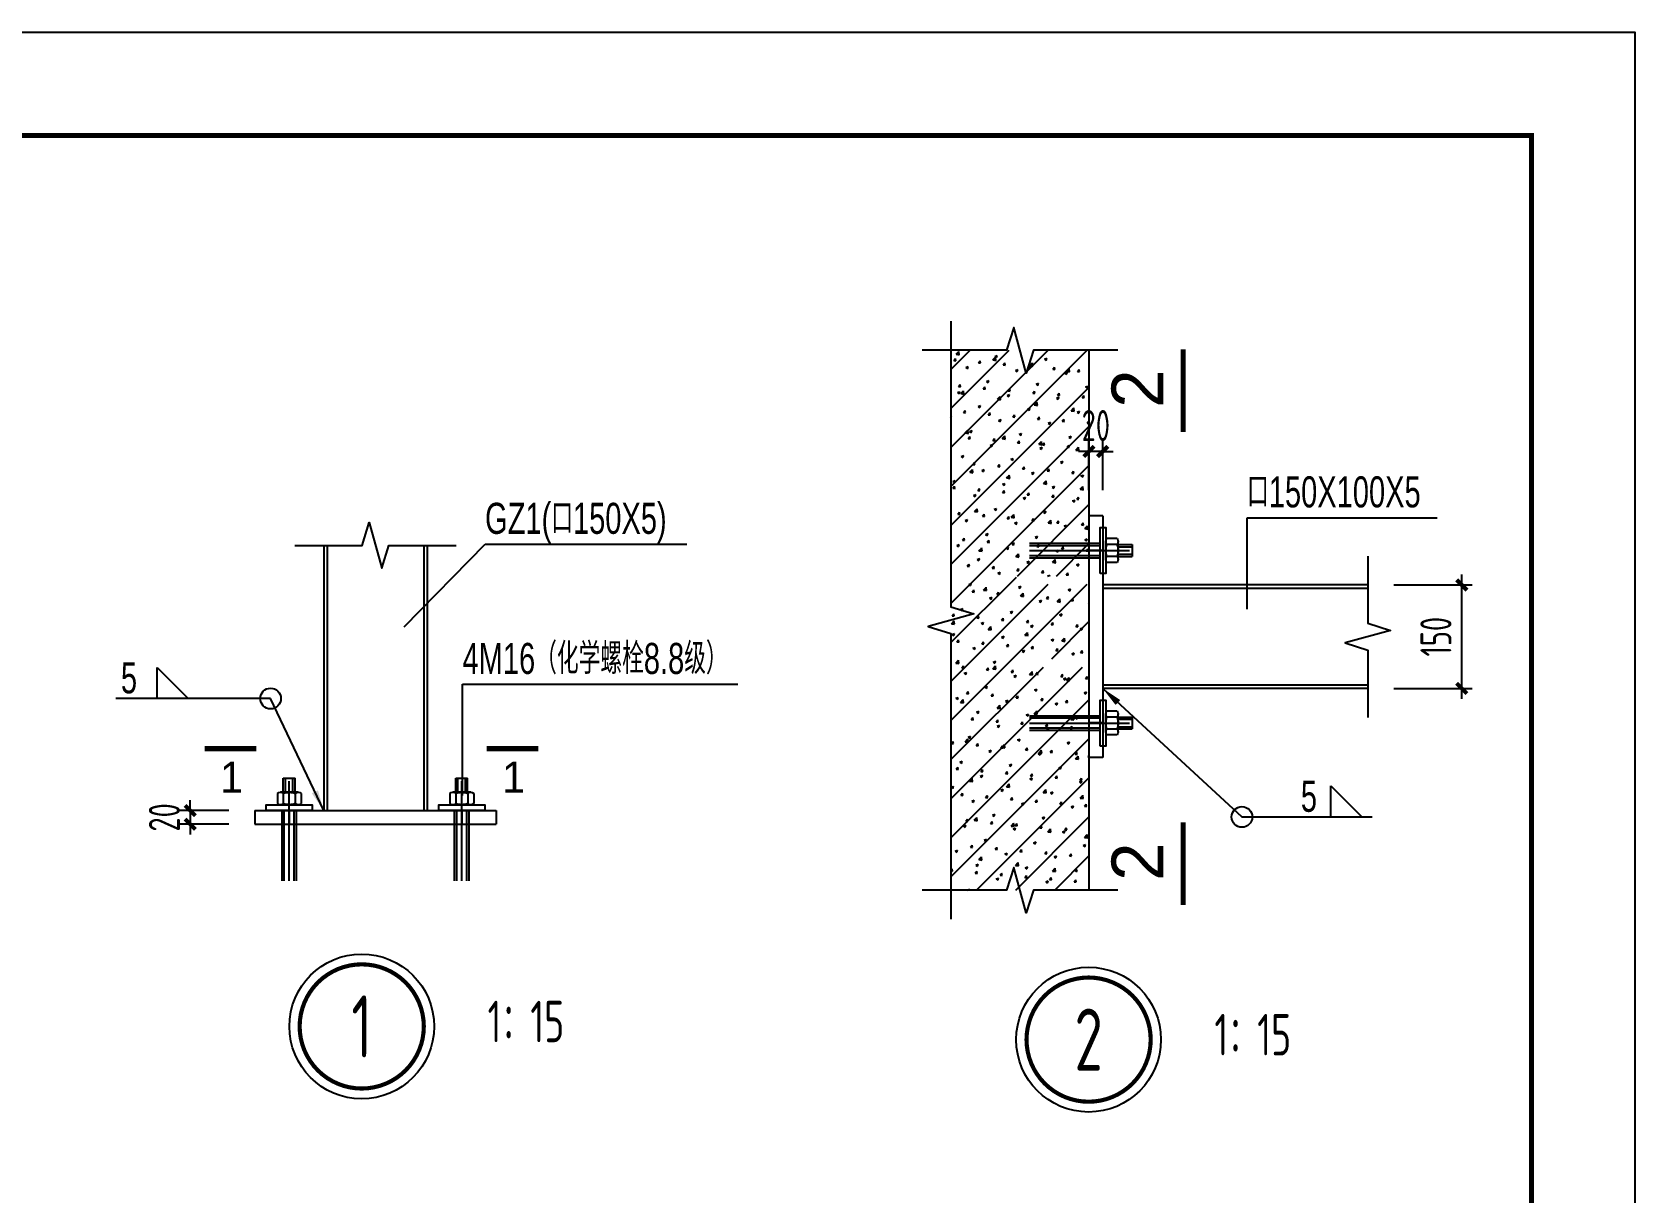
# Model space of a CAD drawing. Extents: x -803796 to -501762, y -1479216 to -846035.
# Drawn here: x -524998 to -501762, y -862859 to -846035 of the extents above; entities that cross this region are included whole.
import ezdxf
from ezdxf.enums import TextEntityAlignment as Align

# ---------------------------------------------------------------- set-up
doc = ezdxf.new("R2010")
doc.units = 0
doc.header["$LTSCALE"] = 1500
doc.linetypes.add('CENTER', pattern=[2, 1.25, -0.25, 0.25, -0.25])
doc.layers.get('0').update_dxf_attribs({"linetype": 'CONTINUOUS'})
doc.layers.get('Defpoints').update_dxf_attribs({"linetype": 'CONTINUOUS'})
for name, color, linetype in [('AR-INT DECO', 140, 'CONTINUOUS'), ('BORDER', 7, 'CONTINUOUS'), ('C18', 4, 'CENTER'), ('DIM', 3, 'CONTINUOUS'), ('HATCH', 254, 'CONTINUOUS'), ('L18', 6, 'CONTINUOUS'), ('L25', 7, 'CONTINUOUS'), ('NUM', 7, 'CONTINUOUS'), ('STXT_HF', 7, 'CONTINUOUS'), ('STXT_HF_TEXT', 7, 'CONTINUOUS'), ('TEXT', 7, 'CONTINUOUS'), ('THICK', 6, 'CONTINUOUS'), ('THIN', 7, 'CONTINUOUS')]:
    doc.layers.add(name, color=color, linetype=linetype)
doc.styles.add('TSSD_Dimension', font='Tssdeng.shx', dxfattribs={"width": 0.7, "bigfont": 'hztxt.shx'})
doc.styles.add('TSSD_Label', font='tj03-romans1.shx', dxfattribs={"width": 0.7, "bigfont": 'hztxt.shx'})
doc.styles.add('TSSD_NORM', font='tssdeng.shx', dxfattribs={"width": 0.7, "bigfont": 'hztxt.shx'})
doc.styles.add('TSSD_Num', font='tssdeng.shx', dxfattribs={"width": 0.7, "bigfont": 'hztxt.shx'})
doc.dimstyles.new('TSSD_15_150', dxfattribs={"dimtxt": 450, "dimasz": 150, "dimexe": 150, "dimexo": 375, "dimgap": 150, "dimtad": 1, "dimdec": 0, "dimlfac": 0.1, "dimzin": 0, "dimdsep": 46, "dimtxsty": 'TSSD_Dimension', "dimblk": 'ARCHTICK', "dimblk1": 'ARCHTICK', "dimblk2": 'ARCHTICK', "dimcen": 0, "dimdle": 150, "dimclrt": 7, "dimadec": 0, "dimazin": 0, "dimtfac": 1, "dimtdec": 0, "dimtix": 1, "dimtmove": 2, "dimatfit": 3, "dimfxl": 1, "dimtolj": 1, "dimtzin": 0, "dimarcsym": 0})
doc.dimstyles.new('TSSD_LEADER_STYLE_300.0', dxfattribs={"dimtxt": 0.18, "dimasz": 300, "dimexe": 0.18, "dimexo": 0.0625, "dimgap": 0.09, "dimtad": 0, "dimtih": 1, "dimtoh": 1, "dimdec": 4, "dimzin": 0, "dimdsep": 46, "dimtxsty": 'Standard', "dimcen": 0.09, "dimadec": 0, "dimazin": 0, "dimtfac": 1, "dimtdec": 4, "dimtofl": 0, "dimtmove": 0, "dimatfit": 3, "dimfxl": 1, "dimtolj": 1, "dimtzin": 0, "dimarcsym": 0})

# ---------------------------------------------------------------- blocks, each defined once
blk = doc.blocks.new('ts_idx2')
at = {"color": 0, "linetype": 'ByBlock', "lineweight": -2, "const_width": 0.0333}
blk.add_lwpolyline([(-0.5, 0, 1), (0.5, 0, 1)], format="xyb", close=True, dxfattribs=at)
at = {"color": 0, "linetype": 'ByBlock', "lineweight": -2}
blk.add_circle((0, 0), 0.583, dxfattribs=at)
at = {"color": 0, "linetype": 'ByBlock', "lineweight": -2, "style": 'TSSD_Num', "width": 0.7}
blk.add_attdef('A', text='', height=0.5, dxfattribs=at).set_placement((0, 0), align=Align.MIDDLE_CENTER)
blk = doc.blocks.new('LMM12A')
at = {"layer": 'L18'}
for p, q in [((0, 7.8), (0, -7.8)), ((9.8, 10.4), (1, 10.4)), ((9.8, 5.2), (1, 5.2)), ((10.8, 7.8), (10.8, -7.8)), ((9.8, -5.2), (1, -5.2)), ((9.8, -10.4), (1, -10.4))]:
    blk.add_line(p, q, dxfattribs=at)
for centre, radius, start, end in [((3.7, 7.8), 3.74, 136, 224), ((13.4, 0), 13.4, 157.1584, 202.8416), ((7.1, 7.8), 3.74, 316, 44), ((-2.6, 0), 13.4, 337.1584, 22.8416), ((3.7, -7.8), 3.74, 136, 224), ((7.1, -7.8), 3.74, 316, 44)]:
    blk.add_arc(centre, radius, start, end, dxfattribs=at)
blk = doc.blocks.new('A$C7B423BA9')
at = {"layer": 'C18'}
blk.add_line((115, -381), (115, 486), dxfattribs=at)
at = {"layer": 'L18'}
for p, q in [((64, 378), (64, 512)), ((167, 512), (64, 512)), ((83, 389), (83, 512)), ((148, 389), (148, 512)), ((167, 378), (167, 512)), ((52, -381), (52, 231)), ((72, -381), (72, 231)), ((159, -381), (159, 231)), ((178, -381), (178, 231))]:
    blk.add_line(p, q, dxfattribs=at)
at = {"layer": 'L25'}
blk.add_lwpolyline([(-85, 231), (315, 231), (315, 281), (-85, 281)], close=True, dxfattribs=at)
at = {"layer": 'L18', "xscale": 10, "yscale": 10, "zscale": 10, "rotation": 90}
blk.add_blockref('LMM12A', (115, 281), dxfattribs=at)
blk = doc.blocks.new('_WELD003')
at = {"color": 0, "linetype": 'ByBlock'}
blk.add_circle((0, 0), 0.5, dxfattribs=at)
blk = doc.blocks.new('_WELD004')
at = {"color": 0, "linetype": 'ByBlock'}
for p, q in [((0, 1), (1, 0)), ((0, 0), (0, 1))]:
    blk.add_line(p, q, dxfattribs=at)
blk = doc.blocks.new('_ArchTick')
at = {"color": 0, "linetype": 'ByBlock', "const_width": 0.4}
blk.add_lwpolyline([(-0.5, -0.5), (0.5, 0.5)], dxfattribs=at)
blk = doc.blocks.new('*D366')
at = {"layer": 'Defpoints', "color": 0, "transparency": 16777216}
for p in [(-521770, -857317), (-522705, -857517), (-521770, -857517)]:
    blk.add_point(p, dxfattribs=at)
at = {"layer": 'DIM', "color": 0, "lineweight": -2, "transparency": 16777216}
for p, q in [((-522705, -857317), (-522705, -857167)), ((-522145, -857317), (-522855, -857317)), ((-522705, -857317), (-522705, -857517)), ((-522145, -857517), (-522855, -857517)), ((-522705, -857517), (-522705, -857667))]:
    blk.add_line(p, q, dxfattribs=at)
at = {"layer": 'DIM', "color": 0, "lineweight": -2, "transparency": 16777216, "xscale": 150, "yscale": 150, "zscale": 150}
for p, rotation in [((-522705, -857317), 270), ((-522705, -857517), 90)]:
    blk.add_blockref('_ArchTick', p, dxfattribs=dict(at, rotation=rotation))
at = {"layer": 'DIM', "color": 7, "transparency": 16777216, "insert": (-523080, -857417), "char_height": 450, "attachment_point": 5, "rotation": 90, "style": 'TSSD_Dimension'}
blk.add_mtext('\\A1;20', dxfattribs=at)
blk = doc.blocks.new('*D367')
at = {"layer": 'Defpoints', "color": 0, "transparency": 16777216}
for p in [(-509677, -852113), (-509677, -853048), (-509477, -853048)]:
    blk.add_point(p, dxfattribs=at)
at = {"layer": 'DIM', "color": 0, "lineweight": -2, "transparency": 16777216}
for p, q in [((-509677, -852673), (-509677, -851963)), ((-509477, -852673), (-509477, -851963)), ((-509677, -852113), (-509827, -852113)), ((-509477, -852113), (-509677, -852113)), ((-509477, -852113), (-509327, -852113))]:
    blk.add_line(p, q, dxfattribs=at)
at = {"layer": 'DIM', "color": 0, "lineweight": -2, "transparency": 16777216, "xscale": 150, "yscale": 150, "zscale": 150}
blk.add_blockref('_ArchTick', (-509677, -852113), dxfattribs=at)
at = {"layer": 'DIM', "color": 0, "lineweight": -2, "transparency": 16777216, "xscale": 150, "yscale": 150, "zscale": 150, "rotation": 180}
blk.add_blockref('_ArchTick', (-509477, -852113), dxfattribs=at)
at = {"layer": 'DIM', "color": 7, "transparency": 16777216, "insert": (-509577, -851738), "char_height": 450, "attachment_point": 5, "style": 'TSSD_Dimension'}
blk.add_mtext('\\A1;20', dxfattribs=at)
blk = doc.blocks.new('*D395')
at = {"layer": 'Defpoints', "color": 0, "transparency": 16777216}
for p in [(-505634, -854048), (-504272, -854048), (-505634, -855548)]:
    blk.add_point(p, dxfattribs=at)
at = {"layer": 'DIM', "color": 0, "lineweight": -2, "transparency": 16777216}
for p, q in [((-504272, -855698), (-504272, -853898)), ((-505259, -854048), (-504122, -854048)), ((-505259, -855548), (-504122, -855548))]:
    blk.add_line(p, q, dxfattribs=at)
at = {"layer": 'DIM', "color": 0, "lineweight": -2, "transparency": 16777216, "xscale": 150, "yscale": 150, "zscale": 150}
for p, rotation in [((-504272, -854048), 90), ((-504272, -855548), 270)]:
    blk.add_blockref('_ArchTick', p, dxfattribs=dict(at, rotation=rotation))
at = {"layer": 'DIM', "color": 7, "transparency": 16777216, "insert": (-504647, -854798), "char_height": 450, "attachment_point": 5, "rotation": 90, "style": 'TSSD_Dimension'}
blk.add_mtext('\\A1;150', dxfattribs=at)

msp = doc.modelspace()

# ---------------------------------------------------------------- hatches: boundary and pattern name
at = {"layer": 'HATCH'}
h = msp.add_hatch(dxfattribs=at)
h.set_pattern_fill('ARMOREDW', color=256, scale=50, style=0)
h.set_pattern_definition([(50, (-42797.66, 96525.86), (358.63009, -31.37607), [37.5, -412.5]), (355, (-42797.66, 96525.86), (-69.37567, 376.09607), [30, -330]), (100.4514, (-42767.77, 96523.24), (289.25469, 344.71977), [31.8701, -350.57106]), (46.1842, (-42797.66, 96625.86), (533.62052, -82.7595), [56.25, -618.75]), (96.6356, (-42753.2, 96618.96), (467.33135, 487.05894), [47.80514, -525.8565]), (351.1842, (-42797.66, 96625.86), (467.33097, 487.0593), [45, -495]), (21, (-42747.66, 96600.86), (298.45353, -201.309445), [37.5, -412.5]), (326, (-42747.66, 96600.86), (121.65767, 362.57502), [30, -330]), (71.4514, (-42722.8, 96584.08), (420.11131, 161.26525), [31.8701, -350.57106]), (45, (-42797.66, 96525.86), (-282.84271, 282.84271), [])])
h.paths.add_polyline_path([(-509676.8, -855238.4), (-510729, -855238.4), (-510729, -855118.4), (-509676.8, -855118.4), (-509676.8, -854038.4), (-510729, -854038.4), (-510729, -853918.4), (-509676.8, -853918.4), (-509676.8, -853278.4), (-509676.8, -850646.7), (-511676.8, -850646.7), (-511676.8, -858470.8), (-509676.8, -858470.8)])

# ---------------------------------------------------------------- linework, layer by layer
for p, q in [((-509676.8, -853048.4), (-509676.8, -856548.4)), ((-509476.8, -853048.4), (-509676.8, -853048.4)), ((-509476.8, -853048.4), (-509476.8, -856548.4)), ((-520769.6, -853474.2), (-520769.6, -857317.1)), ((-520719.6, -853474.2), (-520719.6, -857317.1)), ((-519319.6, -853474.2), (-519319.6, -857317.1)), ((-519269.6, -853474.2), (-519269.6, -857317.1)), ((-509476.8, -853548.4), (-509676.8, -853548.4)), ((-505633.9, -854048.4), (-509476.8, -854048.4)), ((-505633.9, -854098.4), (-509476.8, -854098.4)), ((-505633.9, -855498.4), (-509476.8, -855498.4)), ((-505633.9, -855548.4), (-509476.8, -855548.4)), ((-509476.8, -855548.4), (-509476.8, -856548.4)), ((-509476.8, -856048.4), (-509676.8, -856048.4)), ((-509476.8, -856548.4), (-509676.8, -856548.4)), ((-521769.6, -857317.1), (-518269.6, -857317.1)), ((-521769.6, -857317.1), (-521769.6, -857517.1)), ((-521269.6, -857317.1), (-521269.6, -857517.1)), ((-519269.6, -857317.1), (-518269.6, -857317.1)), ((-518769.6, -857317.1), (-518769.6, -857517.1)), ((-518269.6, -857317.1), (-518269.6, -857517.1)), ((-521769.6, -857517.1), (-518269.6, -857517.1))]:
    msp.add_line(p, q)
at = {"layer": 'AR-INT DECO'}
msp.add_line((-509676.8, -850646.7), (-509676.8, -858470.8), dxfattribs=at)
at = {"layer": 'BORDER', "elevation": -3.1}
msp.add_lwpolyline([(-590861.8, -909034.9), (-590861.8, -846034.9), (-501761.8, -846034.9), (-501761.8, -909034.9)], close=True, dxfattribs=at)
at = {"layer": 'BORDER', "const_width": 75, "elevation": -3.1}
msp.add_lwpolyline([(-587111.8, -907534.9), (-587111.8, -847534.9), (-503261.8, -847534.9), (-503261.8, -907534.9)], close=True, dxfattribs=at)
at = {"layer": 'STXT_HF'}
for p, q in [((-521540.1, -855694.1), (-523784.7, -855694.1)), ((-507459.3, -857410.5), (-505569.9, -857410.5))]:
    msp.add_line(p, q, dxfattribs=at)
at = {"layer": 'TEXT'}
for p, q in [((-507384.7, -854398.2), (-507384.7, -853073.9)), ((-507384.7, -853073.9), (-504629.3, -853073.9)), ((-519603.4, -854656.5), (-518431.1, -853457.3)), ((-518431.1, -853457.3), (-515506.1, -853457.3)), ((-518758, -857097.9), (-518758, -855488.1)), ((-518758, -855488.1), (-514769.2, -855488.1))]:
    msp.add_line(p, q, dxfattribs=at)
at = {"layer": 'THICK', "const_width": 75}
for points in [[(-508311.7, -851831.7), (-508311.7, -850631.7)], [(-521748.2, -856420.6), (-522498.2, -856420.6)], [(-518409.5, -856420.6), (-517659.5, -856420.6)], [(-508311.7, -857487.6), (-508311.7, -858687.6)]]:
    msp.add_lwpolyline(points, dxfattribs=at)
at = {"layer": 'THIN'}
for points in [[(-509256.8, -850646.7), (-510481.8, -850646.7), (-510586.8, -850976.7), (-510766.8, -850316.7), (-510871.8, -850646.7), (-512096.8, -850646.7)], [(-511676.8, -850226.7), (-511676.8, -854363.7), (-511346.8, -854468.7), (-512006.8, -854648.7), (-511676.8, -854753.7), (-511676.8, -858890.8)], [(-521189.6, -853474.2), (-520214.6, -853474.2), (-520109.6, -853144.2), (-519929.6, -853804.2), (-519824.6, -853474.2), (-518849.6, -853474.2)], [(-505633.9, -853628.4), (-505633.9, -854603.4), (-505303.9, -854708.4), (-505963.9, -854888.4), (-505633.9, -854993.4), (-505633.9, -855968.4)], [(-509256.8, -858470.8), (-510481.8, -858470.8), (-510586.8, -858800.8), (-510766.8, -858140.8), (-510871.8, -858470.8), (-512096.8, -858470.8)]]:
    msp.add_lwpolyline(points, dxfattribs=at)

# ---------------------------------------------------------------- block references
at = {"xscale": -1.666666666744275, "yscale": 1.666666666686069, "zscale": 1.666666666666666, "rotation": 270}
for p in [(-509901.3, -853740.9), (-509901.3, -856240.9)]:
    msp.add_blockref('A$C7B423BA9', p, dxfattribs=at)
at = {"xscale": -1.666666666744275, "yscale": 1.666666666686069, "zscale": 1.666666666666666}
for p in [(-521077.2, -857701.6), (-518577.2, -857701.6)]:
    msp.add_blockref('A$C7B423BA9', p, dxfattribs=at)
at = {"layer": 'STXT_HF'}
for name, p, xscale, yscale, zscale in [('_WELD004', (-523184.7, -855694.1), 450, 450, 450), ('_WELD003', (-521540.1, -855694.1), 300, 300, 300), ('_WELD004', (-506169.9, -857410.5), 450, 450, 450), ('_WELD003', (-507459.3, -857410.5), 300, 300, 300)]:
    msp.add_blockref(name, p, dxfattribs=dict(at, xscale=xscale, yscale=yscale, zscale=zscale))
at = {"layer": 'THIN'}
ref = msp.add_blockref('ts_idx2', (-520219, -860446.4, -3.1), dxfattribs=dict(at, xscale=1800, yscale=1800, zscale=1800))
ref.add_attrib('1', '1', dxfattribs={"height": 900, "style": 'TSSD_Num', "width": 0.7}).set_placement((-520219, -860446.4, -3.1), align=Align.MIDDLE_CENTER)
ref = msp.add_blockref('ts_idx2', (-509681.8, -860637.5, -3.1), dxfattribs=dict(at, xscale=1800, yscale=1800, zscale=1800))
ref.add_attrib('1', '2', dxfattribs={"height": 900, "style": 'TSSD_Num', "width": 0.7}).set_placement((-509681.8, -860637.5, -3.1), align=Align.MIDDLE_CENTER)

# ---------------------------------------------------------------- texts
at = {"layer": 'NUM', "style": 'TSSD_NORM', "width": 0.7}
for p in [(-518649.8, -860854.7, -3.1), (-508112.6, -861045.8, -3.1)]:
    msp.add_text(' 1：15', height=600, dxfattribs=at).set_placement(p, align=Align.BOTTOM_LEFT)
at = {"layer": 'STXT_HF_TEXT', "style": 'TSSD_Label', "width": 0.7}
for p in [(-523709.7, -855619.1), (-506604.9, -857335.5)]:
    msp.add_text('5', height=450, dxfattribs=at).set_placement(p)
at = {"layer": 'TEXT', "style": 'TSSD_Label', "width": 0.7}
for s, p in [('口150X100X5', (-507384.7, -852923.9)), ('GZ1(口150X5)', (-518431.1, -853307.3)), ('4M16（化学螺栓8.8级）', (-518758, -855338.1))]:
    msp.add_text(s, height=450, dxfattribs=at).set_placement(p)
at = {"layer": 'THICK', "style": 'TSSD_Label'}
for p in [(-508599.2, -851481.7), (-508599.2, -858337.6)]:
    msp.add_text('2', height=750, rotation=90, dxfattribs=at).set_placement(p)
for p in [(-522273.2, -857058.1), (-518184.5, -857058.1)]:
    msp.add_text('1', height=450, dxfattribs=at).set_placement(p)

# ---------------------------------------------------------------- dimensions: what is measured, and where the dimension line sits
at = {"layer": 'DIM'}
dim = msp.add_linear_dim(base=(-509676.8, -852112.8), p1=(-509476.8, -853048.4), p2=(-509676.8, -853048.4), dimstyle='TSSD_15_150', dxfattribs=at)
dim.commit()
dim.dimension.update_dxf_attribs({"geometry": '*D367', "text_midpoint": (-509576.8, -851737.8)})
for base, p1, p2, picture, middle in [((-504272.2, -854048.4), (-505633.9, -855548.4), (-505633.9, -854048.4), '*D395', (-504647.2, -854798.4)), ((-522705.2, -857517.1), (-521769.6, -857317.1), (-521769.6, -857517.1), '*D366', (-523080.2, -857417.1))]:
    dim = msp.add_linear_dim(base=base, p1=p1, p2=p2, angle=90, dimstyle='TSSD_15_150', dxfattribs=at)
    dim.commit()
    dim.dimension.update_dxf_attribs({"geometry": picture, "text_midpoint": middle})

# ---------------------------------------------------------------- leaders
at = {"layer": 'STXT_HF'}
for points in [[(-509476.8, -855548.4), (-507459.3, -857410.5)], [(-520769.6, -857317.1), (-521540.1, -855694.1)]]:
    msp.add_leader(points, dimstyle='TSSD_LEADER_STYLE_300.0', dxfattribs=at)

doc.saveas('drawing.dxf')
